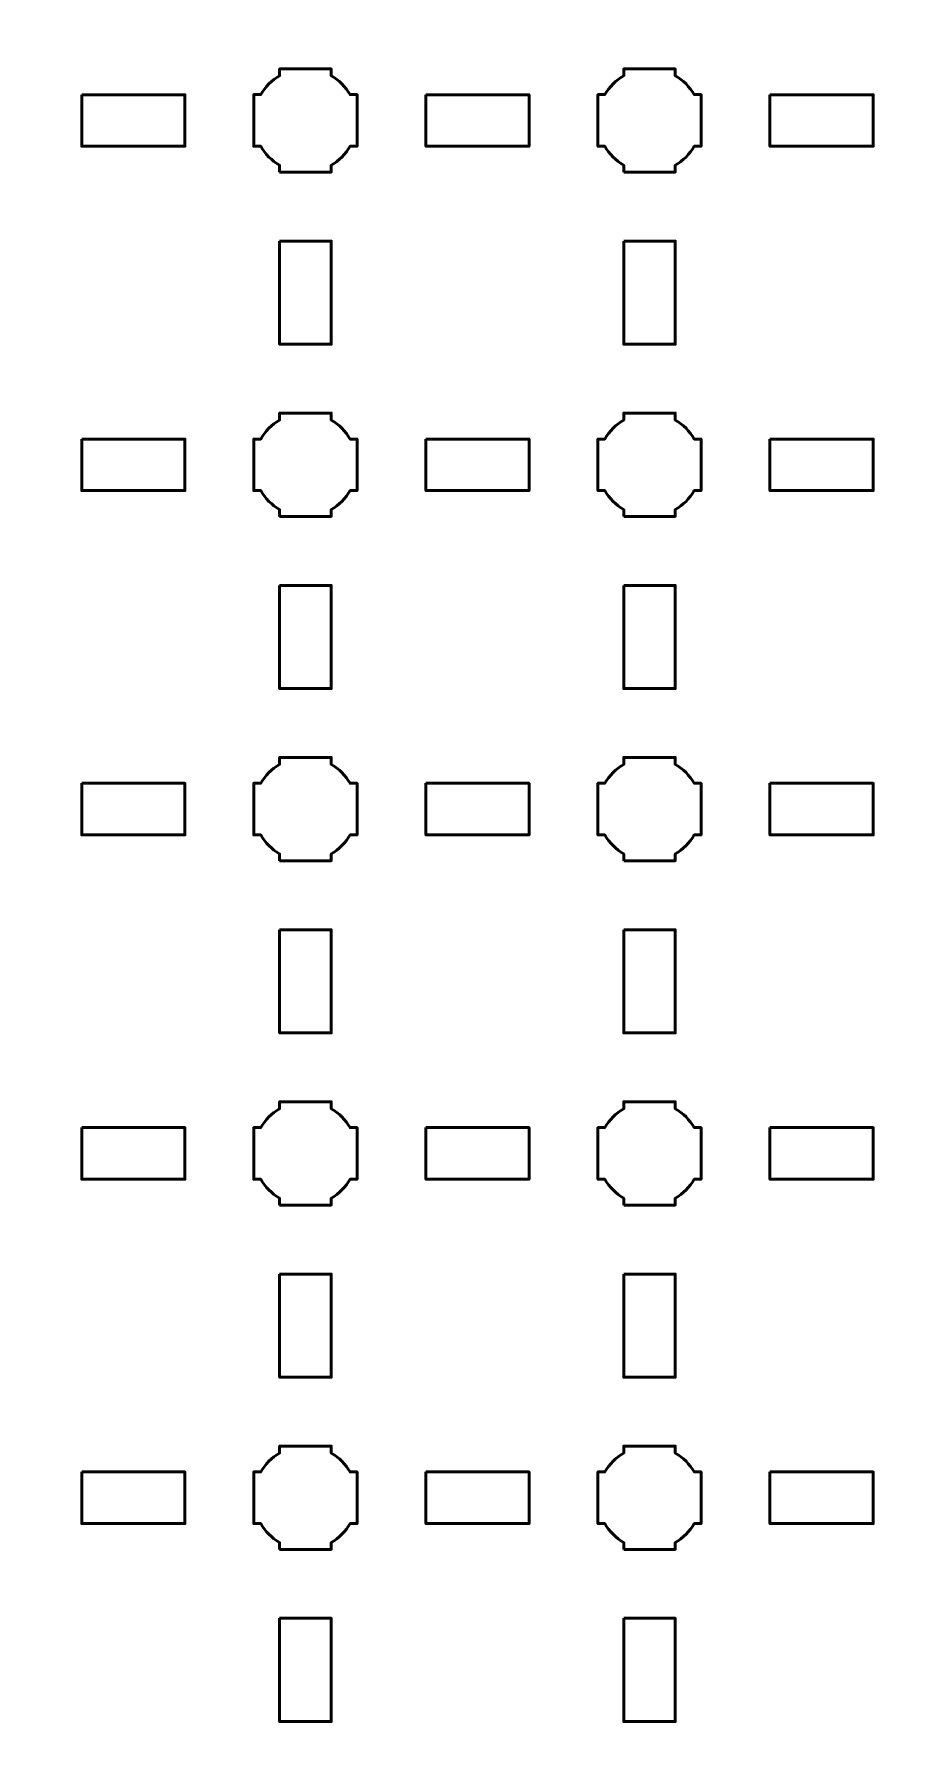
# Model space of a CAD drawing. Header units: centimetres. Extents: x -19.6 to 19.7, y -19.6 to 19.7.
# Drawn here: x -14.57 to -9.5, y -10.49 to -0.5 of the extents above; entities that cross this region are included whole.
import ezdxf

# ---------------------------------------------------------------- set-up
doc = ezdxf.new("R2010")
doc.units = ezdxf.units.CM
doc.header["$MEASUREMENT"] = 0
doc.layers.add('Layer 1', color=7, linetype='Continuous')

msp = doc.modelspace()

# ---------------------------------------------------------------- linework, layer by layer
at = {"layer": 'Layer 1', "lineweight": 53}
for points, knots in [([(-19.14991, 19.65001), (-19.14991, 19.65001), (19.15005, 19.65001), (19.15005, 19.65001), (19.15005, 19.65001), (19.42701, 19.65001), (19.65001, 19.42692), (19.65001, 19.14991), (19.65001, 19.14991), (19.65001, 19.14991), (19.65001, -19.15004), (19.65001, -19.15004), (19.65001, -19.15004), (19.65001, -19.42701), (19.42701, -19.65), (19.15005, -19.65), (19.15005, -19.65), (19.15005, -19.65), (-19.14991, -19.65), (-19.14991, -19.65), (-19.14991, -19.65), (-19.42691, -19.65), (-19.65, -19.42701), (-19.65, -19.15004), (-19.65, -19.15004), (-19.65, -19.15004), (-19.65, 19.14991), (-19.65, 19.14991), (-19.65, 19.14991), (-19.65, 19.42692), (-19.42691, 19.65001), (-19.14991, 19.65001)], [0, 0, 0, 0, 0.125, 0.125, 0.125, 0.125, 0.25, 0.25, 0.25, 0.25, 0.375, 0.375, 0.375, 0.375, 0.5, 0.5, 0.5, 0.5, 0.625, 0.625, 0.625, 0.625, 0.75, 0.75, 0.75, 0.75, 0.875, 0.875, 0.875, 0.875, 1, 1, 1, 1]), ([(-13.14993, -1.30001), (-13.14993, -1.30001), (-13.14993, -1.2598), (-13.14993, -1.2598), (-13.14993, -1.2598), (-13.19555, -1.23348), (-13.23343, -1.19556), (-13.25975, -1.14994), (-13.25975, -1.14994), (-13.25975, -1.14994), (-13.3, -1.14994), (-13.3, -1.14994), (-13.3, -1.14994), (-13.3, -1.14994), (-13.3, -1.00001), (-13.3, -1.00001), (-13.3, -1.00001), (-13.3, -1.00001), (-13.3, -0.84994), (-13.3, -0.84994), (-13.3, -0.84994), (-13.3, -0.84994), (-13.25975, -0.84994), (-13.25975, -0.84994), (-13.25975, -0.84994), (-13.23343, -0.80447), (-13.19555, -0.76644), (-13.14993, -0.74012), (-13.14993, -0.74012), (-13.14993, -0.74012), (-13.14993, -0.70001), (-13.14993, -0.70001), (-13.14993, -0.70001), (-13.14993, -0.70001), (-13, -0.70001), (-13, -0.70001), (-13, -0.70001), (-13, -0.70001), (-12.84993, -0.70001), (-12.84993, -0.70001), (-12.84993, -0.70001), (-12.84993, -0.70001), (-12.84993, -0.74012), (-12.84993, -0.74012), (-12.84993, -0.74012), (-12.80446, -0.76644), (-12.76643, -0.80447), (-12.74011, -0.84994), (-12.74011, -0.84994), (-12.74011, -0.84994), (-12.7, -0.84994), (-12.7, -0.84994), (-12.7, -0.84994), (-12.7, -0.84994), (-12.7, -1.00001), (-12.7, -1.00001), (-12.7, -1.00001), (-12.7, -1.00001), (-12.7, -1.14994), (-12.7, -1.14994), (-12.7, -1.14994), (-12.7, -1.14994), (-12.74011, -1.14994), (-12.74011, -1.14994), (-12.74011, -1.14994), (-12.76643, -1.19556), (-12.80446, -1.23348), (-12.84993, -1.2598), (-12.84993, -1.2598), (-12.84993, -1.2598), (-12.84993, -1.30001), (-12.84993, -1.30001), (-12.84993, -1.30001), (-12.84993, -1.30001), (-13, -1.30001), (-13, -1.30001), (-13, -1.30001), (-13, -1.30001), (-13.14993, -1.30001), (-13.14993, -1.30001)], [0, 0, 0, 0, 0.05, 0.05, 0.05, 0.05, 0.1, 0.1, 0.1, 0.1, 0.15, 0.15, 0.15, 0.15, 0.2, 0.2, 0.2, 0.2, 0.25, 0.25, 0.25, 0.25, 0.3, 0.3, 0.3, 0.3, 0.35, 0.35, 0.35, 0.35, 0.4, 0.4, 0.4, 0.4, 0.45, 0.45, 0.45, 0.45, 0.5, 0.5, 0.5, 0.5, 0.55, 0.55, 0.55, 0.55, 0.6, 0.6, 0.6, 0.6, 0.65, 0.65, 0.65, 0.65, 0.7, 0.7, 0.7, 0.7, 0.75, 0.75, 0.75, 0.75, 0.8, 0.8, 0.8, 0.8, 0.85, 0.85, 0.85, 0.85, 0.9, 0.9, 0.9, 0.9, 0.95, 0.95, 0.95, 0.95, 1, 1, 1, 1]), ([(-11.15, -1.30001), (-11.15, -1.30001), (-11.15, -1.2598), (-11.15, -1.2598), (-11.15, -1.2598), (-11.19547, -1.23348), (-11.2335, -1.19556), (-11.25982, -1.14994), (-11.25982, -1.14994), (-11.25982, -1.14994), (-11.29993, -1.14994), (-11.29993, -1.14994), (-11.29993, -1.14994), (-11.29993, -1.14994), (-11.29993, -1.00001), (-11.29993, -1.00001), (-11.29993, -1.00001), (-11.29993, -1.00001), (-11.29993, -0.84994), (-11.29993, -0.84994), (-11.29993, -0.84994), (-11.29993, -0.84994), (-11.25982, -0.84994), (-11.25982, -0.84994), (-11.25982, -0.84994), (-11.2335, -0.80447), (-11.19547, -0.76644), (-11.15, -0.74012), (-11.15, -0.74012), (-11.15, -0.74012), (-11.15, -0.70001), (-11.15, -0.70001), (-11.15, -0.70001), (-11.15, -0.70001), (-10.99993, -0.70001), (-10.99993, -0.70001), (-10.99993, -0.70001), (-10.99993, -0.70001), (-10.85, -0.70001), (-10.85, -0.70001), (-10.85, -0.70001), (-10.85, -0.70001), (-10.85, -0.74012), (-10.85, -0.74012), (-10.85, -0.74012), (-10.80438, -0.76644), (-10.76649, -0.80447), (-10.74018, -0.84994), (-10.74018, -0.84994), (-10.74018, -0.84994), (-10.69993, -0.84994), (-10.69993, -0.84994), (-10.69993, -0.84994), (-10.69993, -0.84994), (-10.69993, -1.00001), (-10.69993, -1.00001), (-10.69993, -1.00001), (-10.69993, -1.00001), (-10.69993, -1.14994), (-10.69993, -1.14994), (-10.69993, -1.14994), (-10.69993, -1.14994), (-10.74018, -1.14994), (-10.74018, -1.14994), (-10.74018, -1.14994), (-10.76649, -1.19556), (-10.80438, -1.23348), (-10.85, -1.2598), (-10.85, -1.2598), (-10.85, -1.2598), (-10.85, -1.30001), (-10.85, -1.30001), (-10.85, -1.30001), (-10.85, -1.30001), (-10.99993, -1.30001), (-10.99993, -1.30001), (-10.99993, -1.30001), (-10.99993, -1.30001), (-11.15, -1.30001), (-11.15, -1.30001)], [0, 0, 0, 0, 0.05, 0.05, 0.05, 0.05, 0.1, 0.1, 0.1, 0.1, 0.15, 0.15, 0.15, 0.15, 0.2, 0.2, 0.2, 0.2, 0.25, 0.25, 0.25, 0.25, 0.3, 0.3, 0.3, 0.3, 0.35, 0.35, 0.35, 0.35, 0.4, 0.4, 0.4, 0.4, 0.45, 0.45, 0.45, 0.45, 0.5, 0.5, 0.5, 0.5, 0.55, 0.55, 0.55, 0.55, 0.6, 0.6, 0.6, 0.6, 0.65, 0.65, 0.65, 0.65, 0.7, 0.7, 0.7, 0.7, 0.75, 0.75, 0.75, 0.75, 0.8, 0.8, 0.8, 0.8, 0.85, 0.85, 0.85, 0.85, 0.9, 0.9, 0.9, 0.9, 0.95, 0.95, 0.95, 0.95, 1, 1, 1, 1]), ([(-14.29992, -0.85008), (-14.29992, -0.85008), (-13.69991, -0.85008), (-13.69991, -0.85008), (-13.69991, -0.85008), (-13.69991, -0.85008), (-13.69991, -1.15008), (-13.69991, -1.15008), (-13.69991, -1.15008), (-13.69991, -1.15008), (-14.29992, -1.15008), (-14.29992, -1.15008), (-14.29992, -1.15008), (-14.29992, -1.15008), (-14.29992, -0.85008), (-14.29992, -0.85008)], [0, 0, 0, 0, 0.25, 0.25, 0.25, 0.25, 0.5, 0.5, 0.5, 0.5, 0.75, 0.75, 0.75, 0.75, 1, 1, 1, 1]), ([(-12.29995, -0.85008), (-12.29995, -0.85008), (-11.69994, -0.85008), (-11.69994, -0.85008), (-11.69994, -0.85008), (-11.69994, -0.85008), (-11.69994, -1.15008), (-11.69994, -1.15008), (-11.69994, -1.15008), (-11.69994, -1.15008), (-12.29995, -1.15008), (-12.29995, -1.15008), (-12.29995, -1.15008), (-12.29995, -1.15008), (-12.29995, -0.85008), (-12.29995, -0.85008)], [0, 0, 0, 0, 0.25, 0.25, 0.25, 0.25, 0.5, 0.5, 0.5, 0.5, 0.75, 0.75, 0.75, 0.75, 1, 1, 1, 1]), ([(-10.30002, -0.85008), (-10.30002, -0.85008), (-9.70001, -0.85008), (-9.70001, -0.85008), (-9.70001, -0.85008), (-9.70001, -0.85008), (-9.70001, -1.15008), (-9.70001, -1.15008), (-9.70001, -1.15008), (-9.70001, -1.15008), (-10.30002, -1.15008), (-10.30002, -1.15008), (-10.30002, -1.15008), (-10.30002, -1.15008), (-10.30002, -0.85008), (-10.30002, -0.85008)], [0, 0, 0, 0, 0.25, 0.25, 0.25, 0.25, 0.5, 0.5, 0.5, 0.5, 0.75, 0.75, 0.75, 0.75, 1, 1, 1, 1]), ([(-13.14993, -1.70006), (-13.14993, -1.70006), (-12.84993, -1.70006), (-12.84993, -1.70006), (-12.84993, -1.70006), (-12.84993, -1.70006), (-12.84993, -2.30007), (-12.84993, -2.30007), (-12.84993, -2.30007), (-12.84993, -2.30007), (-13.14993, -2.30007), (-13.14993, -2.30007), (-13.14993, -2.30007), (-13.14993, -2.30007), (-13.14993, -1.70006), (-13.14993, -1.70006)], [0, 0, 0, 0, 0.25, 0.25, 0.25, 0.25, 0.5, 0.5, 0.5, 0.5, 0.75, 0.75, 0.75, 0.75, 1, 1, 1, 1]), ([(-11.15, -1.70006), (-11.15, -1.70006), (-10.85, -1.70006), (-10.85, -1.70006), (-10.85, -1.70006), (-10.85, -1.70006), (-10.85, -2.30007), (-10.85, -2.30007), (-10.85, -2.30007), (-10.85, -2.30007), (-11.15, -2.30007), (-11.15, -2.30007), (-11.15, -2.30007), (-11.15, -2.30007), (-11.15, -1.70006), (-11.15, -1.70006)], [0, 0, 0, 0, 0.25, 0.25, 0.25, 0.25, 0.5, 0.5, 0.5, 0.5, 0.75, 0.75, 0.75, 0.75, 1, 1, 1, 1]), ([(-13.14993, -3.29998), (-13.14993, -3.29998), (-13.14993, -3.25987), (-13.14993, -3.25987), (-13.14993, -3.25987), (-13.19555, -3.23355), (-13.23343, -3.19552), (-13.25975, -3.15005), (-13.25975, -3.15005), (-13.25975, -3.15005), (-13.3, -3.15005), (-13.3, -3.15005), (-13.3, -3.15005), (-13.3, -3.15005), (-13.3, -2.99998), (-13.3, -2.99998), (-13.3, -2.99998), (-13.3, -2.99998), (-13.3, -2.85005), (-13.3, -2.85005), (-13.3, -2.85005), (-13.3, -2.85005), (-13.25975, -2.85005), (-13.25975, -2.85005), (-13.25975, -2.85005), (-13.23343, -2.80443), (-13.19555, -2.76655), (-13.14993, -2.74009), (-13.14993, -2.74009), (-13.14993, -2.74009), (-13.14993, -2.69998), (-13.14993, -2.69998), (-13.14993, -2.69998), (-13.14993, -2.69998), (-13, -2.69998), (-13, -2.69998), (-13, -2.69998), (-13, -2.69998), (-12.84993, -2.69998), (-12.84993, -2.69998), (-12.84993, -2.69998), (-12.84993, -2.69998), (-12.84993, -2.74009), (-12.84993, -2.74009), (-12.84993, -2.74009), (-12.80446, -2.76655), (-12.76643, -2.80443), (-12.74011, -2.85005), (-12.74011, -2.85005), (-12.74011, -2.85005), (-12.7, -2.85005), (-12.7, -2.85005), (-12.7, -2.85005), (-12.7, -2.85005), (-12.7, -2.99998), (-12.7, -2.99998), (-12.7, -2.99998), (-12.7, -2.99998), (-12.7, -3.15005), (-12.7, -3.15005), (-12.7, -3.15005), (-12.7, -3.15005), (-12.74011, -3.15005), (-12.74011, -3.15005), (-12.74011, -3.15005), (-12.76643, -3.19552), (-12.80446, -3.23355), (-12.84993, -3.25987), (-12.84993, -3.25987), (-12.84993, -3.25987), (-12.84993, -3.29998), (-12.84993, -3.29998), (-12.84993, -3.29998), (-12.84993, -3.29998), (-13, -3.29998), (-13, -3.29998), (-13, -3.29998), (-13, -3.29998), (-13.14993, -3.29998), (-13.14993, -3.29998)], [0, 0, 0, 0, 0.05, 0.05, 0.05, 0.05, 0.1, 0.1, 0.1, 0.1, 0.15, 0.15, 0.15, 0.15, 0.2, 0.2, 0.2, 0.2, 0.25, 0.25, 0.25, 0.25, 0.3, 0.3, 0.3, 0.3, 0.35, 0.35, 0.35, 0.35, 0.4, 0.4, 0.4, 0.4, 0.45, 0.45, 0.45, 0.45, 0.5, 0.5, 0.5, 0.5, 0.55, 0.55, 0.55, 0.55, 0.6, 0.6, 0.6, 0.6, 0.65, 0.65, 0.65, 0.65, 0.7, 0.7, 0.7, 0.7, 0.75, 0.75, 0.75, 0.75, 0.8, 0.8, 0.8, 0.8, 0.85, 0.85, 0.85, 0.85, 0.9, 0.9, 0.9, 0.9, 0.95, 0.95, 0.95, 0.95, 1, 1, 1, 1]), ([(-11.15, -3.29998), (-11.15, -3.29998), (-11.15, -3.25987), (-11.15, -3.25987), (-11.15, -3.25987), (-11.19547, -3.23355), (-11.2335, -3.19552), (-11.25982, -3.15005), (-11.25982, -3.15005), (-11.25982, -3.15005), (-11.29993, -3.15005), (-11.29993, -3.15005), (-11.29993, -3.15005), (-11.29993, -3.15005), (-11.29993, -2.99998), (-11.29993, -2.99998), (-11.29993, -2.99998), (-11.29993, -2.99998), (-11.29993, -2.85005), (-11.29993, -2.85005), (-11.29993, -2.85005), (-11.29993, -2.85005), (-11.25982, -2.85005), (-11.25982, -2.85005), (-11.25982, -2.85005), (-11.2335, -2.80443), (-11.19547, -2.76655), (-11.15, -2.74009), (-11.15, -2.74009), (-11.15, -2.74009), (-11.15, -2.69998), (-11.15, -2.69998), (-11.15, -2.69998), (-11.15, -2.69998), (-10.99993, -2.69998), (-10.99993, -2.69998), (-10.99993, -2.69998), (-10.99993, -2.69998), (-10.85, -2.69998), (-10.85, -2.69998), (-10.85, -2.69998), (-10.85, -2.69998), (-10.85, -2.74009), (-10.85, -2.74009), (-10.85, -2.74009), (-10.80438, -2.76655), (-10.76649, -2.80443), (-10.74018, -2.85005), (-10.74018, -2.85005), (-10.74018, -2.85005), (-10.69993, -2.85005), (-10.69993, -2.85005), (-10.69993, -2.85005), (-10.69993, -2.85005), (-10.69993, -2.99998), (-10.69993, -2.99998), (-10.69993, -2.99998), (-10.69993, -2.99998), (-10.69993, -3.15005), (-10.69993, -3.15005), (-10.69993, -3.15005), (-10.69993, -3.15005), (-10.74018, -3.15005), (-10.74018, -3.15005), (-10.74018, -3.15005), (-10.76649, -3.19552), (-10.80438, -3.23355), (-10.85, -3.25987), (-10.85, -3.25987), (-10.85, -3.25987), (-10.85, -3.29998), (-10.85, -3.29998), (-10.85, -3.29998), (-10.85, -3.29998), (-10.99993, -3.29998), (-10.99993, -3.29998), (-10.99993, -3.29998), (-10.99993, -3.29998), (-11.15, -3.29998), (-11.15, -3.29998)], [0, 0, 0, 0, 0.05, 0.05, 0.05, 0.05, 0.1, 0.1, 0.1, 0.1, 0.15, 0.15, 0.15, 0.15, 0.2, 0.2, 0.2, 0.2, 0.25, 0.25, 0.25, 0.25, 0.3, 0.3, 0.3, 0.3, 0.35, 0.35, 0.35, 0.35, 0.4, 0.4, 0.4, 0.4, 0.45, 0.45, 0.45, 0.45, 0.5, 0.5, 0.5, 0.5, 0.55, 0.55, 0.55, 0.55, 0.6, 0.6, 0.6, 0.6, 0.65, 0.65, 0.65, 0.65, 0.7, 0.7, 0.7, 0.7, 0.75, 0.75, 0.75, 0.75, 0.8, 0.8, 0.8, 0.8, 0.85, 0.85, 0.85, 0.85, 0.9, 0.9, 0.9, 0.9, 0.95, 0.95, 0.95, 0.95, 1, 1, 1, 1]), ([(-14.29992, -2.85005), (-14.29992, -2.85005), (-13.69991, -2.85005), (-13.69991, -2.85005), (-13.69991, -2.85005), (-13.69991, -2.85005), (-13.69991, -3.15005), (-13.69991, -3.15005), (-13.69991, -3.15005), (-13.69991, -3.15005), (-14.29992, -3.15005), (-14.29992, -3.15005), (-14.29992, -3.15005), (-14.29992, -3.15005), (-14.29992, -2.85005), (-14.29992, -2.85005)], [0, 0, 0, 0, 0.25, 0.25, 0.25, 0.25, 0.5, 0.5, 0.5, 0.5, 0.75, 0.75, 0.75, 0.75, 1, 1, 1, 1]), ([(-12.29995, -2.85005), (-12.29995, -2.85005), (-11.69994, -2.85005), (-11.69994, -2.85005), (-11.69994, -2.85005), (-11.69994, -2.85005), (-11.69994, -3.15005), (-11.69994, -3.15005), (-11.69994, -3.15005), (-11.69994, -3.15005), (-12.29995, -3.15005), (-12.29995, -3.15005), (-12.29995, -3.15005), (-12.29995, -3.15005), (-12.29995, -2.85005), (-12.29995, -2.85005)], [0, 0, 0, 0, 0.25, 0.25, 0.25, 0.25, 0.5, 0.5, 0.5, 0.5, 0.75, 0.75, 0.75, 0.75, 1, 1, 1, 1]), ([(-10.30002, -2.85005), (-10.30002, -2.85005), (-9.70001, -2.85005), (-9.70001, -2.85005), (-9.70001, -2.85005), (-9.70001, -2.85005), (-9.70001, -3.15005), (-9.70001, -3.15005), (-9.70001, -3.15005), (-9.70001, -3.15005), (-10.30002, -3.15005), (-10.30002, -3.15005), (-10.30002, -3.15005), (-10.30002, -3.15005), (-10.30002, -2.85005), (-10.30002, -2.85005)], [0, 0, 0, 0, 0.25, 0.25, 0.25, 0.25, 0.5, 0.5, 0.5, 0.5, 0.75, 0.75, 0.75, 0.75, 1, 1, 1, 1]), ([(-13.14993, -3.70003), (-13.14993, -3.70003), (-12.84993, -3.70003), (-12.84993, -3.70003), (-12.84993, -3.70003), (-12.84993, -3.70003), (-12.84993, -4.30004), (-12.84993, -4.30004), (-12.84993, -4.30004), (-12.84993, -4.30004), (-13.14993, -4.30004), (-13.14993, -4.30004), (-13.14993, -4.30004), (-13.14993, -4.30004), (-13.14993, -3.70003), (-13.14993, -3.70003)], [0, 0, 0, 0, 0.25, 0.25, 0.25, 0.25, 0.5, 0.5, 0.5, 0.5, 0.75, 0.75, 0.75, 0.75, 1, 1, 1, 1]), ([(-11.15, -3.70003), (-11.15, -3.70003), (-10.85, -3.70003), (-10.85, -3.70003), (-10.85, -3.70003), (-10.85, -3.70003), (-10.85, -4.30004), (-10.85, -4.30004), (-10.85, -4.30004), (-10.85, -4.30004), (-11.15, -4.30004), (-11.15, -4.30004), (-11.15, -4.30004), (-11.15, -4.30004), (-11.15, -3.70003), (-11.15, -3.70003)], [0, 0, 0, 0, 0.25, 0.25, 0.25, 0.25, 0.5, 0.5, 0.5, 0.5, 0.75, 0.75, 0.75, 0.75, 1, 1, 1, 1]), ([(-13.14993, -5.29991), (-13.14993, -5.29991), (-13.14993, -5.2598), (-13.14993, -5.2598), (-13.14993, -5.2598), (-13.19555, -5.23349), (-13.23343, -5.19546), (-13.25975, -5.14998), (-13.25975, -5.14998), (-13.25975, -5.14998), (-13.3, -5.14998), (-13.3, -5.14998), (-13.3, -5.14998), (-13.3, -5.14998), (-13.3, -4.99991), (-13.3, -4.99991), (-13.3, -4.99991), (-13.3, -4.99991), (-13.3, -4.84998), (-13.3, -4.84998), (-13.3, -4.84998), (-13.3, -4.84998), (-13.25975, -4.84998), (-13.25975, -4.84998), (-13.25975, -4.84998), (-13.23343, -4.80451), (-13.19555, -4.76648), (-13.14993, -4.74016), (-13.14993, -4.74016), (-13.14993, -4.74016), (-13.14993, -4.69991), (-13.14993, -4.69991), (-13.14993, -4.69991), (-13.14993, -4.69991), (-13, -4.69991), (-13, -4.69991), (-13, -4.69991), (-13, -4.69991), (-12.84993, -4.69991), (-12.84993, -4.69991), (-12.84993, -4.69991), (-12.84993, -4.69991), (-12.84993, -4.74016), (-12.84993, -4.74016), (-12.84993, -4.74016), (-12.80446, -4.76648), (-12.76643, -4.80451), (-12.74011, -4.84998), (-12.74011, -4.84998), (-12.74011, -4.84998), (-12.7, -4.84998), (-12.7, -4.84998), (-12.7, -4.84998), (-12.7, -4.84998), (-12.7, -4.99991), (-12.7, -4.99991), (-12.7, -4.99991), (-12.7, -4.99991), (-12.7, -5.14998), (-12.7, -5.14998), (-12.7, -5.14998), (-12.7, -5.14998), (-12.74011, -5.14998), (-12.74011, -5.14998), (-12.74011, -5.14998), (-12.76643, -5.19546), (-12.80446, -5.23349), (-12.84993, -5.2598), (-12.84993, -5.2598), (-12.84993, -5.2598), (-12.84993, -5.29991), (-12.84993, -5.29991), (-12.84993, -5.29991), (-12.84993, -5.29991), (-13, -5.29991), (-13, -5.29991), (-13, -5.29991), (-13, -5.29991), (-13.14993, -5.29991), (-13.14993, -5.29991)], [0, 0, 0, 0, 0.05, 0.05, 0.05, 0.05, 0.1, 0.1, 0.1, 0.1, 0.15, 0.15, 0.15, 0.15, 0.2, 0.2, 0.2, 0.2, 0.25, 0.25, 0.25, 0.25, 0.3, 0.3, 0.3, 0.3, 0.35, 0.35, 0.35, 0.35, 0.4, 0.4, 0.4, 0.4, 0.45, 0.45, 0.45, 0.45, 0.5, 0.5, 0.5, 0.5, 0.55, 0.55, 0.55, 0.55, 0.6, 0.6, 0.6, 0.6, 0.65, 0.65, 0.65, 0.65, 0.7, 0.7, 0.7, 0.7, 0.75, 0.75, 0.75, 0.75, 0.8, 0.8, 0.8, 0.8, 0.85, 0.85, 0.85, 0.85, 0.9, 0.9, 0.9, 0.9, 0.95, 0.95, 0.95, 0.95, 1, 1, 1, 1]), ([(-11.15, -5.29991), (-11.15, -5.29991), (-11.15, -5.2598), (-11.15, -5.2598), (-11.15, -5.2598), (-11.19547, -5.23349), (-11.2335, -5.19546), (-11.25982, -5.14998), (-11.25982, -5.14998), (-11.25982, -5.14998), (-11.29993, -5.14998), (-11.29993, -5.14998), (-11.29993, -5.14998), (-11.29993, -5.14998), (-11.29993, -4.99991), (-11.29993, -4.99991), (-11.29993, -4.99991), (-11.29993, -4.99991), (-11.29993, -4.84998), (-11.29993, -4.84998), (-11.29993, -4.84998), (-11.29993, -4.84998), (-11.25982, -4.84998), (-11.25982, -4.84998), (-11.25982, -4.84998), (-11.2335, -4.80451), (-11.19547, -4.76648), (-11.15, -4.74016), (-11.15, -4.74016), (-11.15, -4.74016), (-11.15, -4.69991), (-11.15, -4.69991), (-11.15, -4.69991), (-11.15, -4.69991), (-10.99993, -4.69991), (-10.99993, -4.69991), (-10.99993, -4.69991), (-10.99993, -4.69991), (-10.85, -4.69991), (-10.85, -4.69991), (-10.85, -4.69991), (-10.85, -4.69991), (-10.85, -4.74016), (-10.85, -4.74016), (-10.85, -4.74016), (-10.80438, -4.76648), (-10.76649, -4.80451), (-10.74018, -4.84998), (-10.74018, -4.84998), (-10.74018, -4.84998), (-10.69993, -4.84998), (-10.69993, -4.84998), (-10.69993, -4.84998), (-10.69993, -4.84998), (-10.69993, -4.99991), (-10.69993, -4.99991), (-10.69993, -4.99991), (-10.69993, -4.99991), (-10.69993, -5.14998), (-10.69993, -5.14998), (-10.69993, -5.14998), (-10.69993, -5.14998), (-10.74018, -5.14998), (-10.74018, -5.14998), (-10.74018, -5.14998), (-10.76649, -5.19546), (-10.80438, -5.23349), (-10.85, -5.2598), (-10.85, -5.2598), (-10.85, -5.2598), (-10.85, -5.29991), (-10.85, -5.29991), (-10.85, -5.29991), (-10.85, -5.29991), (-10.99993, -5.29991), (-10.99993, -5.29991), (-10.99993, -5.29991), (-10.99993, -5.29991), (-11.15, -5.29991), (-11.15, -5.29991)], [0, 0, 0, 0, 0.05, 0.05, 0.05, 0.05, 0.1, 0.1, 0.1, 0.1, 0.15, 0.15, 0.15, 0.15, 0.2, 0.2, 0.2, 0.2, 0.25, 0.25, 0.25, 0.25, 0.3, 0.3, 0.3, 0.3, 0.35, 0.35, 0.35, 0.35, 0.4, 0.4, 0.4, 0.4, 0.45, 0.45, 0.45, 0.45, 0.5, 0.5, 0.5, 0.5, 0.55, 0.55, 0.55, 0.55, 0.6, 0.6, 0.6, 0.6, 0.65, 0.65, 0.65, 0.65, 0.7, 0.7, 0.7, 0.7, 0.75, 0.75, 0.75, 0.75, 0.8, 0.8, 0.8, 0.8, 0.85, 0.85, 0.85, 0.85, 0.9, 0.9, 0.9, 0.9, 0.95, 0.95, 0.95, 0.95, 1, 1, 1, 1]), ([(-14.29992, -4.84998), (-14.29992, -4.84998), (-13.69991, -4.84998), (-13.69991, -4.84998), (-13.69991, -4.84998), (-13.69991, -4.84998), (-13.69991, -5.14998), (-13.69991, -5.14998), (-13.69991, -5.14998), (-13.69991, -5.14998), (-14.29992, -5.14998), (-14.29992, -5.14998), (-14.29992, -5.14998), (-14.29992, -5.14998), (-14.29992, -4.84998), (-14.29992, -4.84998)], [0, 0, 0, 0, 0.25, 0.25, 0.25, 0.25, 0.5, 0.5, 0.5, 0.5, 0.75, 0.75, 0.75, 0.75, 1, 1, 1, 1]), ([(-12.29995, -4.84998), (-12.29995, -4.84998), (-11.69994, -4.84998), (-11.69994, -4.84998), (-11.69994, -4.84998), (-11.69994, -4.84998), (-11.69994, -5.14998), (-11.69994, -5.14998), (-11.69994, -5.14998), (-11.69994, -5.14998), (-12.29995, -5.14998), (-12.29995, -5.14998), (-12.29995, -5.14998), (-12.29995, -5.14998), (-12.29995, -4.84998), (-12.29995, -4.84998)], [0, 0, 0, 0, 0.25, 0.25, 0.25, 0.25, 0.5, 0.5, 0.5, 0.5, 0.75, 0.75, 0.75, 0.75, 1, 1, 1, 1]), ([(-10.30002, -4.84998), (-10.30002, -4.84998), (-9.70001, -4.84998), (-9.70001, -4.84998), (-9.70001, -4.84998), (-9.70001, -4.84998), (-9.70001, -5.14998), (-9.70001, -5.14998), (-9.70001, -5.14998), (-9.70001, -5.14998), (-10.30002, -5.14998), (-10.30002, -5.14998), (-10.30002, -5.14998), (-10.30002, -5.14998), (-10.30002, -4.84998), (-10.30002, -4.84998)], [0, 0, 0, 0, 0.25, 0.25, 0.25, 0.25, 0.5, 0.5, 0.5, 0.5, 0.75, 0.75, 0.75, 0.75, 1, 1, 1, 1]), ([(-13.14993, -5.7001), (-13.14993, -5.7001), (-12.84993, -5.7001), (-12.84993, -5.7001), (-12.84993, -5.7001), (-12.84993, -5.7001), (-12.84993, -6.30011), (-12.84993, -6.30011), (-12.84993, -6.30011), (-12.84993, -6.30011), (-13.14993, -6.30011), (-13.14993, -6.30011), (-13.14993, -6.30011), (-13.14993, -6.30011), (-13.14993, -5.7001), (-13.14993, -5.7001)], [0, 0, 0, 0, 0.25, 0.25, 0.25, 0.25, 0.5, 0.5, 0.5, 0.5, 0.75, 0.75, 0.75, 0.75, 1, 1, 1, 1]), ([(-11.15, -5.7001), (-11.15, -5.7001), (-10.85, -5.7001), (-10.85, -5.7001), (-10.85, -5.7001), (-10.85, -5.7001), (-10.85, -6.30011), (-10.85, -6.30011), (-10.85, -6.30011), (-10.85, -6.30011), (-11.15, -6.30011), (-11.15, -6.30011), (-11.15, -6.30011), (-11.15, -6.30011), (-11.15, -5.7001), (-11.15, -5.7001)], [0, 0, 0, 0, 0.25, 0.25, 0.25, 0.25, 0.5, 0.5, 0.5, 0.5, 0.75, 0.75, 0.75, 0.75, 1, 1, 1, 1]), ([(-13.14993, -7.29999), (-13.14993, -7.29999), (-13.14993, -7.25977), (-13.14993, -7.25977), (-13.14993, -7.25977), (-13.19555, -7.23345), (-13.23343, -7.19553), (-13.25975, -7.14992), (-13.25975, -7.14992), (-13.25975, -7.14992), (-13.3, -7.14992), (-13.3, -7.14992), (-13.3, -7.14992), (-13.3, -7.14992), (-13.3, -6.99998), (-13.3, -6.99998), (-13.3, -6.99998), (-13.3, -6.99998), (-13.3, -6.84995), (-13.3, -6.84995), (-13.3, -6.84995), (-13.3, -6.84995), (-13.25975, -6.84995), (-13.25975, -6.84995), (-13.25975, -6.84995), (-13.23343, -6.80448), (-13.19555, -6.76641), (-13.14993, -6.74009), (-13.14993, -6.74009), (-13.14993, -6.74009), (-13.14993, -6.70002), (-13.14993, -6.70002), (-13.14993, -6.70002), (-13.14993, -6.70002), (-13, -6.70002), (-13, -6.70002), (-13, -6.70002), (-13, -6.70002), (-12.84993, -6.70002), (-12.84993, -6.70002), (-12.84993, -6.70002), (-12.84993, -6.70002), (-12.84993, -6.74009), (-12.84993, -6.74009), (-12.84993, -6.74009), (-12.80446, -6.76641), (-12.76643, -6.80448), (-12.74011, -6.84995), (-12.74011, -6.84995), (-12.74011, -6.84995), (-12.7, -6.84995), (-12.7, -6.84995), (-12.7, -6.84995), (-12.7, -6.84995), (-12.7, -6.99998), (-12.7, -6.99998), (-12.7, -6.99998), (-12.7, -6.99998), (-12.7, -7.14992), (-12.7, -7.14992), (-12.7, -7.14992), (-12.7, -7.14992), (-12.74011, -7.14992), (-12.74011, -7.14992), (-12.74011, -7.14992), (-12.76643, -7.19553), (-12.80446, -7.23345), (-12.84993, -7.25977), (-12.84993, -7.25977), (-12.84993, -7.25977), (-12.84993, -7.29999), (-12.84993, -7.29999), (-12.84993, -7.29999), (-12.84993, -7.29999), (-13, -7.29999), (-13, -7.29999), (-13, -7.29999), (-13, -7.29999), (-13.14993, -7.29999), (-13.14993, -7.29999)], [0, 0, 0, 0, 0.05, 0.05, 0.05, 0.05, 0.1, 0.1, 0.1, 0.1, 0.15, 0.15, 0.15, 0.15, 0.2, 0.2, 0.2, 0.2, 0.25, 0.25, 0.25, 0.25, 0.3, 0.3, 0.3, 0.3, 0.35, 0.35, 0.35, 0.35, 0.4, 0.4, 0.4, 0.4, 0.45, 0.45, 0.45, 0.45, 0.5, 0.5, 0.5, 0.5, 0.55, 0.55, 0.55, 0.55, 0.6, 0.6, 0.6, 0.6, 0.65, 0.65, 0.65, 0.65, 0.7, 0.7, 0.7, 0.7, 0.75, 0.75, 0.75, 0.75, 0.8, 0.8, 0.8, 0.8, 0.85, 0.85, 0.85, 0.85, 0.9, 0.9, 0.9, 0.9, 0.95, 0.95, 0.95, 0.95, 1, 1, 1, 1]), ([(-11.15, -7.29999), (-11.15, -7.29999), (-11.15, -7.25977), (-11.15, -7.25977), (-11.15, -7.25977), (-11.19547, -7.23345), (-11.2335, -7.19553), (-11.25982, -7.14992), (-11.25982, -7.14992), (-11.25982, -7.14992), (-11.29993, -7.14992), (-11.29993, -7.14992), (-11.29993, -7.14992), (-11.29993, -7.14992), (-11.29993, -6.99998), (-11.29993, -6.99998), (-11.29993, -6.99998), (-11.29993, -6.99998), (-11.29993, -6.84995), (-11.29993, -6.84995), (-11.29993, -6.84995), (-11.29993, -6.84995), (-11.25982, -6.84995), (-11.25982, -6.84995), (-11.25982, -6.84995), (-11.2335, -6.80448), (-11.19547, -6.76641), (-11.15, -6.74009), (-11.15, -6.74009), (-11.15, -6.74009), (-11.15, -6.70002), (-11.15, -6.70002), (-11.15, -6.70002), (-11.15, -6.70002), (-10.99993, -6.70002), (-10.99993, -6.70002), (-10.99993, -6.70002), (-10.99993, -6.70002), (-10.85, -6.70002), (-10.85, -6.70002), (-10.85, -6.70002), (-10.85, -6.70002), (-10.85, -6.74009), (-10.85, -6.74009), (-10.85, -6.74009), (-10.80438, -6.76641), (-10.76649, -6.80448), (-10.74018, -6.84995), (-10.74018, -6.84995), (-10.74018, -6.84995), (-10.69993, -6.84995), (-10.69993, -6.84995), (-10.69993, -6.84995), (-10.69993, -6.84995), (-10.69993, -6.99998), (-10.69993, -6.99998), (-10.69993, -6.99998), (-10.69993, -6.99998), (-10.69993, -7.14992), (-10.69993, -7.14992), (-10.69993, -7.14992), (-10.69993, -7.14992), (-10.74018, -7.14992), (-10.74018, -7.14992), (-10.74018, -7.14992), (-10.76649, -7.19553), (-10.80438, -7.23345), (-10.85, -7.25977), (-10.85, -7.25977), (-10.85, -7.25977), (-10.85, -7.29999), (-10.85, -7.29999), (-10.85, -7.29999), (-10.85, -7.29999), (-10.99993, -7.29999), (-10.99993, -7.29999), (-10.99993, -7.29999), (-10.99993, -7.29999), (-11.15, -7.29999), (-11.15, -7.29999)], [0, 0, 0, 0, 0.05, 0.05, 0.05, 0.05, 0.1, 0.1, 0.1, 0.1, 0.15, 0.15, 0.15, 0.15, 0.2, 0.2, 0.2, 0.2, 0.25, 0.25, 0.25, 0.25, 0.3, 0.3, 0.3, 0.3, 0.35, 0.35, 0.35, 0.35, 0.4, 0.4, 0.4, 0.4, 0.45, 0.45, 0.45, 0.45, 0.5, 0.5, 0.5, 0.5, 0.55, 0.55, 0.55, 0.55, 0.6, 0.6, 0.6, 0.6, 0.65, 0.65, 0.65, 0.65, 0.7, 0.7, 0.7, 0.7, 0.75, 0.75, 0.75, 0.75, 0.8, 0.8, 0.8, 0.8, 0.85, 0.85, 0.85, 0.85, 0.9, 0.9, 0.9, 0.9, 0.95, 0.95, 0.95, 0.95, 1, 1, 1, 1]), ([(-14.29992, -6.85005), (-14.29992, -6.85005), (-13.69991, -6.85005), (-13.69991, -6.85005), (-13.69991, -6.85005), (-13.69991, -6.85005), (-13.69991, -7.15006), (-13.69991, -7.15006), (-13.69991, -7.15006), (-13.69991, -7.15006), (-14.29992, -7.15006), (-14.29992, -7.15006), (-14.29992, -7.15006), (-14.29992, -7.15006), (-14.29992, -6.85005), (-14.29992, -6.85005)], [0, 0, 0, 0, 0.25, 0.25, 0.25, 0.25, 0.5, 0.5, 0.5, 0.5, 0.75, 0.75, 0.75, 0.75, 1, 1, 1, 1]), ([(-12.29995, -6.85005), (-12.29995, -6.85005), (-11.69994, -6.85005), (-11.69994, -6.85005), (-11.69994, -6.85005), (-11.69994, -6.85005), (-11.69994, -7.15006), (-11.69994, -7.15006), (-11.69994, -7.15006), (-11.69994, -7.15006), (-12.29995, -7.15006), (-12.29995, -7.15006), (-12.29995, -7.15006), (-12.29995, -7.15006), (-12.29995, -6.85005), (-12.29995, -6.85005)], [0, 0, 0, 0, 0.25, 0.25, 0.25, 0.25, 0.5, 0.5, 0.5, 0.5, 0.75, 0.75, 0.75, 0.75, 1, 1, 1, 1]), ([(-10.30002, -6.85005), (-10.30002, -6.85005), (-9.70001, -6.85005), (-9.70001, -6.85005), (-9.70001, -6.85005), (-9.70001, -6.85005), (-9.70001, -7.15006), (-9.70001, -7.15006), (-9.70001, -7.15006), (-9.70001, -7.15006), (-10.30002, -7.15006), (-10.30002, -7.15006), (-10.30002, -7.15006), (-10.30002, -7.15006), (-10.30002, -6.85005), (-10.30002, -6.85005)], [0, 0, 0, 0, 0.25, 0.25, 0.25, 0.25, 0.5, 0.5, 0.5, 0.5, 0.75, 0.75, 0.75, 0.75, 1, 1, 1, 1]), ([(-13.14993, -7.70004), (-13.14993, -7.70004), (-12.84993, -7.70004), (-12.84993, -7.70004), (-12.84993, -7.70004), (-12.84993, -7.70004), (-12.84993, -8.30004), (-12.84993, -8.30004), (-12.84993, -8.30004), (-12.84993, -8.30004), (-13.14993, -8.30004), (-13.14993, -8.30004), (-13.14993, -8.30004), (-13.14993, -8.30004), (-13.14993, -7.70004), (-13.14993, -7.70004)], [0, 0, 0, 0, 0.25, 0.25, 0.25, 0.25, 0.5, 0.5, 0.5, 0.5, 0.75, 0.75, 0.75, 0.75, 1, 1, 1, 1]), ([(-11.15, -7.70004), (-11.15, -7.70004), (-10.85, -7.70004), (-10.85, -7.70004), (-10.85, -7.70004), (-10.85, -7.70004), (-10.85, -8.30004), (-10.85, -8.30004), (-10.85, -8.30004), (-10.85, -8.30004), (-11.15, -8.30004), (-11.15, -8.30004), (-11.15, -8.30004), (-11.15, -8.30004), (-11.15, -7.70004), (-11.15, -7.70004)], [0, 0, 0, 0, 0.25, 0.25, 0.25, 0.25, 0.5, 0.5, 0.5, 0.5, 0.75, 0.75, 0.75, 0.75, 1, 1, 1, 1]), ([(-13.14993, -9.29995), (-13.14993, -9.29995), (-13.14993, -9.25984), (-13.14993, -9.25984), (-13.14993, -9.25984), (-13.19555, -9.23353), (-13.23343, -9.1955), (-13.25975, -9.15002), (-13.25975, -9.15002), (-13.25975, -9.15002), (-13.3, -9.15002), (-13.3, -9.15002), (-13.3, -9.15002), (-13.3, -9.15002), (-13.3, -8.99995), (-13.3, -8.99995), (-13.3, -8.99995), (-13.3, -8.99995), (-13.3, -8.85002), (-13.3, -8.85002), (-13.3, -8.85002), (-13.3, -8.85002), (-13.25975, -8.85002), (-13.25975, -8.85002), (-13.25975, -8.85002), (-13.23343, -8.80441), (-13.19555, -8.76652), (-13.14993, -8.7402), (-13.14993, -8.7402), (-13.14993, -8.7402), (-13.14993, -8.69995), (-13.14993, -8.69995), (-13.14993, -8.69995), (-13.14993, -8.69995), (-13, -8.69995), (-13, -8.69995), (-13, -8.69995), (-13, -8.69995), (-12.84993, -8.69995), (-12.84993, -8.69995), (-12.84993, -8.69995), (-12.84993, -8.69995), (-12.84993, -8.7402), (-12.84993, -8.7402), (-12.84993, -8.7402), (-12.80446, -8.76652), (-12.76643, -8.80441), (-12.74011, -8.85002), (-12.74011, -8.85002), (-12.74011, -8.85002), (-12.7, -8.85002), (-12.7, -8.85002), (-12.7, -8.85002), (-12.7, -8.85002), (-12.7, -8.99995), (-12.7, -8.99995), (-12.7, -8.99995), (-12.7, -8.99995), (-12.7, -9.15002), (-12.7, -9.15002), (-12.7, -9.15002), (-12.7, -9.15002), (-12.74011, -9.15002), (-12.74011, -9.15002), (-12.74011, -9.15002), (-12.76643, -9.1955), (-12.80446, -9.23353), (-12.84993, -9.25984), (-12.84993, -9.25984), (-12.84993, -9.25984), (-12.84993, -9.29995), (-12.84993, -9.29995), (-12.84993, -9.29995), (-12.84993, -9.29995), (-13, -9.29995), (-13, -9.29995), (-13, -9.29995), (-13, -9.29995), (-13.14993, -9.29995), (-13.14993, -9.29995)], [0, 0, 0, 0, 0.05, 0.05, 0.05, 0.05, 0.1, 0.1, 0.1, 0.1, 0.15, 0.15, 0.15, 0.15, 0.2, 0.2, 0.2, 0.2, 0.25, 0.25, 0.25, 0.25, 0.3, 0.3, 0.3, 0.3, 0.35, 0.35, 0.35, 0.35, 0.4, 0.4, 0.4, 0.4, 0.45, 0.45, 0.45, 0.45, 0.5, 0.5, 0.5, 0.5, 0.55, 0.55, 0.55, 0.55, 0.6, 0.6, 0.6, 0.6, 0.65, 0.65, 0.65, 0.65, 0.7, 0.7, 0.7, 0.7, 0.75, 0.75, 0.75, 0.75, 0.8, 0.8, 0.8, 0.8, 0.85, 0.85, 0.85, 0.85, 0.9, 0.9, 0.9, 0.9, 0.95, 0.95, 0.95, 0.95, 1, 1, 1, 1]), ([(-11.15, -9.29995), (-11.15, -9.29995), (-11.15, -9.25984), (-11.15, -9.25984), (-11.15, -9.25984), (-11.19547, -9.23353), (-11.2335, -9.1955), (-11.25982, -9.15002), (-11.25982, -9.15002), (-11.25982, -9.15002), (-11.29993, -9.15002), (-11.29993, -9.15002), (-11.29993, -9.15002), (-11.29993, -9.15002), (-11.29993, -8.99995), (-11.29993, -8.99995), (-11.29993, -8.99995), (-11.29993, -8.99995), (-11.29993, -8.85002), (-11.29993, -8.85002), (-11.29993, -8.85002), (-11.29993, -8.85002), (-11.25982, -8.85002), (-11.25982, -8.85002), (-11.25982, -8.85002), (-11.2335, -8.80441), (-11.19547, -8.76652), (-11.15, -8.7402), (-11.15, -8.7402), (-11.15, -8.7402), (-11.15, -8.69995), (-11.15, -8.69995), (-11.15, -8.69995), (-11.15, -8.69995), (-10.99993, -8.69995), (-10.99993, -8.69995), (-10.99993, -8.69995), (-10.99993, -8.69995), (-10.85, -8.69995), (-10.85, -8.69995), (-10.85, -8.69995), (-10.85, -8.69995), (-10.85, -8.7402), (-10.85, -8.7402), (-10.85, -8.7402), (-10.80438, -8.76652), (-10.76649, -8.80441), (-10.74018, -8.85002), (-10.74018, -8.85002), (-10.74018, -8.85002), (-10.69993, -8.85002), (-10.69993, -8.85002), (-10.69993, -8.85002), (-10.69993, -8.85002), (-10.69993, -8.99995), (-10.69993, -8.99995), (-10.69993, -8.99995), (-10.69993, -8.99995), (-10.69993, -9.15002), (-10.69993, -9.15002), (-10.69993, -9.15002), (-10.69993, -9.15002), (-10.74018, -9.15002), (-10.74018, -9.15002), (-10.74018, -9.15002), (-10.76649, -9.1955), (-10.80438, -9.23353), (-10.85, -9.25984), (-10.85, -9.25984), (-10.85, -9.25984), (-10.85, -9.29995), (-10.85, -9.29995), (-10.85, -9.29995), (-10.85, -9.29995), (-10.99993, -9.29995), (-10.99993, -9.29995), (-10.99993, -9.29995), (-10.99993, -9.29995), (-11.15, -9.29995), (-11.15, -9.29995)], [0, 0, 0, 0, 0.05, 0.05, 0.05, 0.05, 0.1, 0.1, 0.1, 0.1, 0.15, 0.15, 0.15, 0.15, 0.2, 0.2, 0.2, 0.2, 0.25, 0.25, 0.25, 0.25, 0.3, 0.3, 0.3, 0.3, 0.35, 0.35, 0.35, 0.35, 0.4, 0.4, 0.4, 0.4, 0.45, 0.45, 0.45, 0.45, 0.5, 0.5, 0.5, 0.5, 0.55, 0.55, 0.55, 0.55, 0.6, 0.6, 0.6, 0.6, 0.65, 0.65, 0.65, 0.65, 0.7, 0.7, 0.7, 0.7, 0.75, 0.75, 0.75, 0.75, 0.8, 0.8, 0.8, 0.8, 0.85, 0.85, 0.85, 0.85, 0.9, 0.9, 0.9, 0.9, 0.95, 0.95, 0.95, 0.95, 1, 1, 1, 1]), ([(-14.29992, -8.85002), (-14.29992, -8.85002), (-13.69991, -8.85002), (-13.69991, -8.85002), (-13.69991, -8.85002), (-13.69991, -8.85002), (-13.69991, -9.15002), (-13.69991, -9.15002), (-13.69991, -9.15002), (-13.69991, -9.15002), (-14.29992, -9.15002), (-14.29992, -9.15002), (-14.29992, -9.15002), (-14.29992, -9.15002), (-14.29992, -8.85002), (-14.29992, -8.85002)], [0, 0, 0, 0, 0.25, 0.25, 0.25, 0.25, 0.5, 0.5, 0.5, 0.5, 0.75, 0.75, 0.75, 0.75, 1, 1, 1, 1]), ([(-12.29995, -8.85002), (-12.29995, -8.85002), (-11.69994, -8.85002), (-11.69994, -8.85002), (-11.69994, -8.85002), (-11.69994, -8.85002), (-11.69994, -9.15002), (-11.69994, -9.15002), (-11.69994, -9.15002), (-11.69994, -9.15002), (-12.29995, -9.15002), (-12.29995, -9.15002), (-12.29995, -9.15002), (-12.29995, -9.15002), (-12.29995, -8.85002), (-12.29995, -8.85002)], [0, 0, 0, 0, 0.25, 0.25, 0.25, 0.25, 0.5, 0.5, 0.5, 0.5, 0.75, 0.75, 0.75, 0.75, 1, 1, 1, 1]), ([(-10.30002, -8.85002), (-10.30002, -8.85002), (-9.70001, -8.85002), (-9.70001, -8.85002), (-9.70001, -8.85002), (-9.70001, -8.85002), (-9.70001, -9.15002), (-9.70001, -9.15002), (-9.70001, -9.15002), (-9.70001, -9.15002), (-10.30002, -9.15002), (-10.30002, -9.15002), (-10.30002, -9.15002), (-10.30002, -9.15002), (-10.30002, -8.85002), (-10.30002, -8.85002)], [0, 0, 0, 0, 0.25, 0.25, 0.25, 0.25, 0.5, 0.5, 0.5, 0.5, 0.75, 0.75, 0.75, 0.75, 1, 1, 1, 1]), ([(-13.14993, -9.7), (-13.14993, -9.7), (-12.84993, -9.7), (-12.84993, -9.7), (-12.84993, -9.7), (-12.84993, -9.7), (-12.84993, -10.30001), (-12.84993, -10.30001), (-12.84993, -10.30001), (-12.84993, -10.30001), (-13.14993, -10.30001), (-13.14993, -10.30001), (-13.14993, -10.30001), (-13.14993, -10.30001), (-13.14993, -9.7), (-13.14993, -9.7)], [0, 0, 0, 0, 0.25, 0.25, 0.25, 0.25, 0.5, 0.5, 0.5, 0.5, 0.75, 0.75, 0.75, 0.75, 1, 1, 1, 1]), ([(-11.15, -9.7), (-11.15, -9.7), (-10.85, -9.7), (-10.85, -9.7), (-10.85, -9.7), (-10.85, -9.7), (-10.85, -10.30001), (-10.85, -10.30001), (-10.85, -10.30001), (-10.85, -10.30001), (-11.15, -10.30001), (-11.15, -10.30001), (-11.15, -10.30001), (-11.15, -10.30001), (-11.15, -9.7), (-11.15, -9.7)], [0, 0, 0, 0, 0.25, 0.25, 0.25, 0.25, 0.5, 0.5, 0.5, 0.5, 0.75, 0.75, 0.75, 0.75, 1, 1, 1, 1])]:
    msp.add_open_spline(points, degree=3, knots=knots, dxfattribs=at)

doc.saveas('drawing.dxf')
